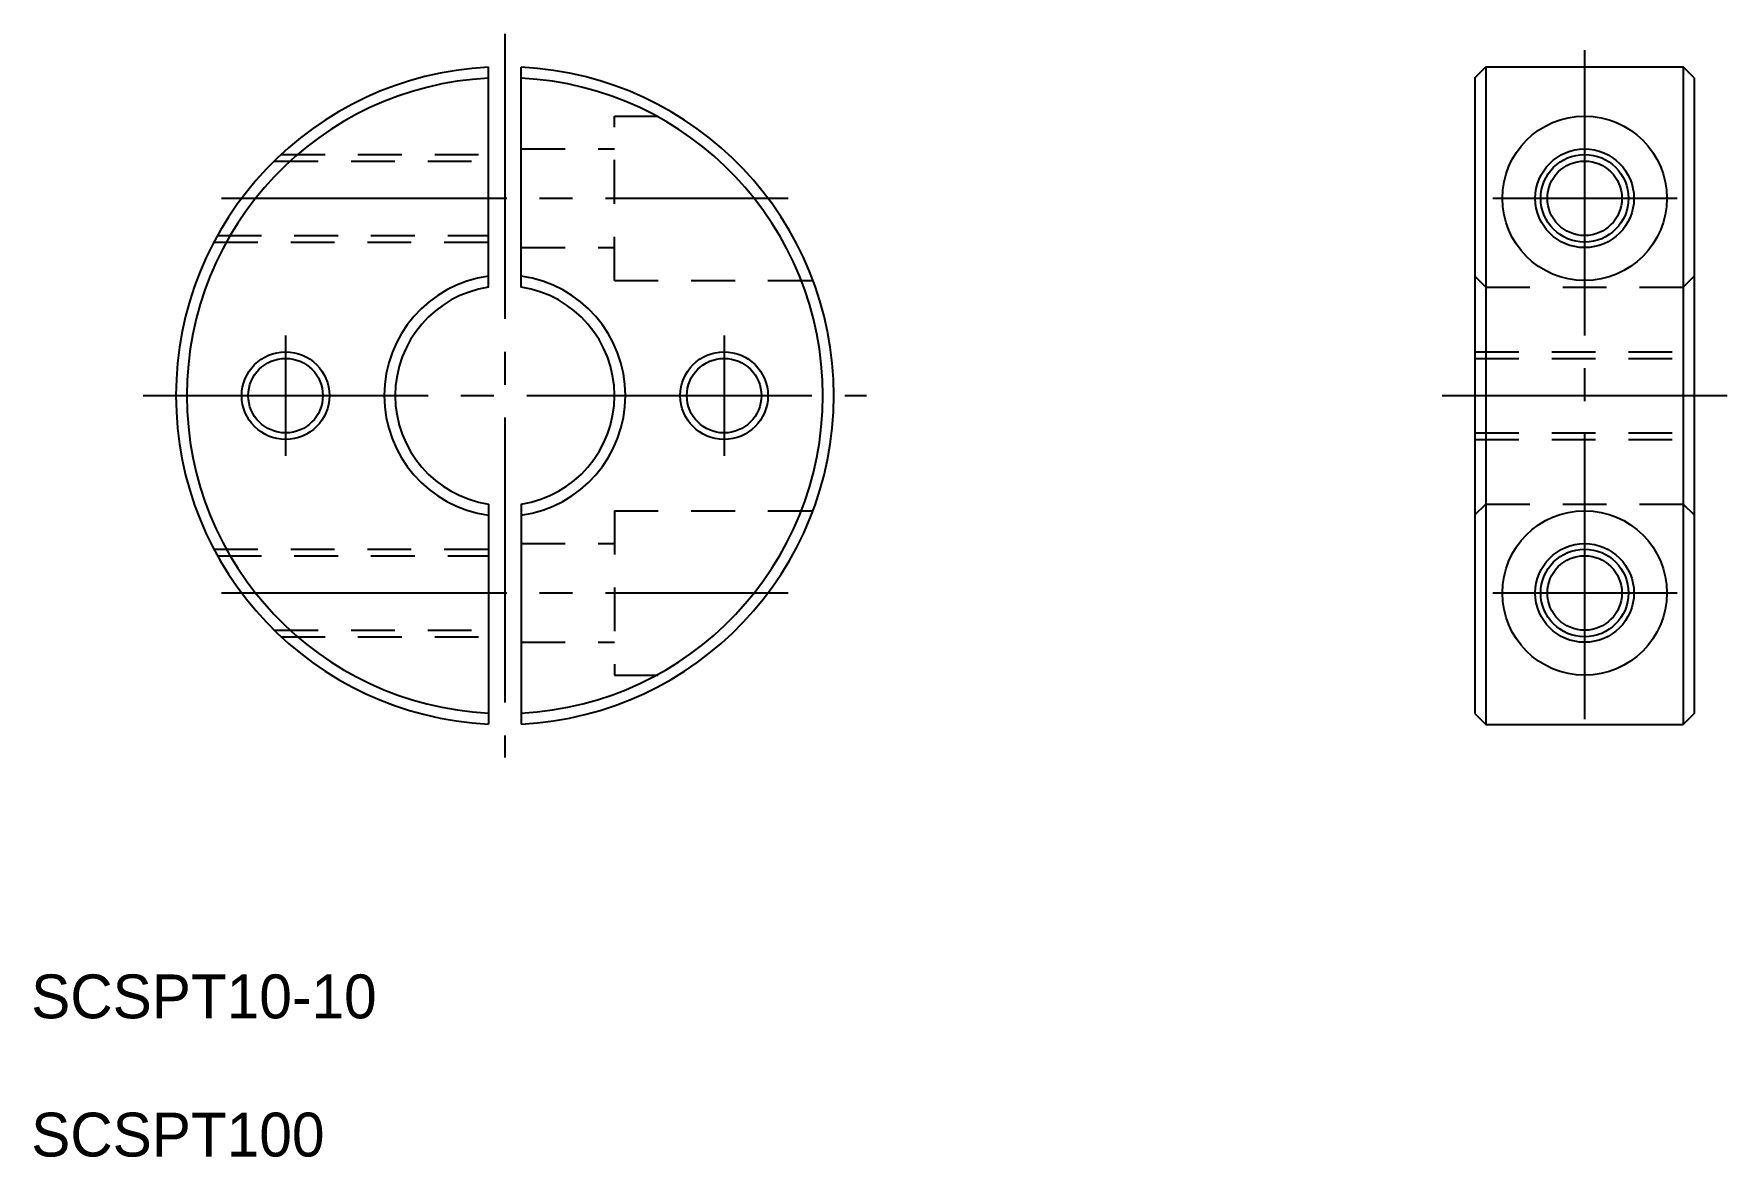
# Model space of a CAD drawing. Extents: x 98.1 to 175.3, y 124.9 to 176.1.
import ezdxf

# ---------------------------------------------------------------- set-up
doc = ezdxf.new("R2010")
doc.units = 0
doc.linetypes.add('CENTER', pattern=[17.5, 13, -1.5, 1.5, -1.5])
doc.linetypes.add('DASHED', pattern=[3.5, 2, -1.5])
doc.layers.get('0').update_dxf_attribs({"linetype": 'CONTINUOUS'})
doc.layers.add('CENTER', color=1, linetype='CENTER')

msp = doc.modelspace()

# ---------------------------------------------------------------- linework, layer by layer
at = {"color": 7, "linetype": 'CONTINUOUS'}
for p, q in [((118.843, 164.533), (118.843, 174.571)), ((120.343, 164.533), (120.343, 174.571)), ((163.838, 174.09), (164.338, 174.59)), ((164.338, 174.59), (164.338, 144.59)), ((164.338, 174.59), (173.338, 174.59)), ((173.338, 174.59), (173.338, 144.59)), ((173.838, 174.09), (173.338, 174.59)), ((163.838, 174.09), (163.838, 145.09)), ((173.838, 174.09), (173.838, 145.09)), ((118.843, 154.647), (118.843, 144.609)), ((120.343, 154.647), (120.343, 144.609)), ((163.838, 145.09), (164.338, 144.59)), ((164.338, 144.59), (173.338, 144.59)), ((173.838, 145.09), (173.338, 144.59))]:
    msp.add_line(p, q, dxfattribs=at)
at = {"color": 3, "linetype": 'DASHED'}
for p, q in [((124.593, 164.84), (124.593, 172.34)), ((124.593, 172.34), (127.495, 172.34)), ((120.343, 170.84), (124.593, 170.84)), ((109.08, 170.29), (118.843, 170.29)), ((109.395, 170.59), (118.843, 170.59)), ((106.489, 166.89), (118.843, 166.89)), ((106.326, 166.59), (118.843, 166.59)), ((120.343, 166.34), (124.593, 166.34)), ((124.593, 164.84), (133.644, 164.84)), ((163.838, 165.033), (164.338, 164.533)), ((164.338, 164.533), (173.338, 164.533)), ((173.338, 164.533), (173.838, 165.033)), ((163.838, 161.59), (173.838, 161.59)), ((163.838, 161.29), (173.838, 161.29)), ((163.838, 157.89), (173.838, 157.89)), ((163.838, 157.59), (173.838, 157.59)), ((163.838, 154.147), (164.338, 154.647)), ((164.338, 154.647), (173.338, 154.647)), ((173.338, 154.647), (173.838, 154.147)), ((124.593, 154.34), (133.644, 154.34)), ((124.593, 154.34), (124.593, 146.84)), ((106.326, 152.59), (118.843, 152.59)), ((106.489, 152.29), (118.843, 152.29)), ((120.343, 152.84), (124.593, 152.84)), ((109.08, 148.89), (118.843, 148.89)), ((109.395, 148.59), (118.843, 148.59)), ((120.343, 148.34), (124.593, 148.34)), ((124.593, 146.84), (127.495, 146.84))]:
    msp.add_line(p, q, dxfattribs=at)
for p, q in [((166.588, 144.59), (166.588, 144.59)), ((168.838, 144.59), (168.838, 144.59))]:
    msp.add_line(p, q)
for centre, radius in [((168.838, 168.59), 3.75), ((168.838, 168.59), 1.7), ((109.593, 159.59), 2), ((129.593, 159.59), 2), ((109.593, 159.59), 1.7), ((129.593, 159.59), 1.7), ((168.838, 150.59), 3.75), ((168.838, 150.59), 1.7)]:
    msp.add_circle(centre, radius)
at = {"color": 7, "linetype": 'CONTINUOUS'}
for centre in [(168.838, 168.59), (168.838, 150.59)]:
    msp.add_circle(centre, 2.25, dxfattribs=at)
at = {"color": 3, "linetype": 'CONTINUOUS'}
for centre in [(168.838, 168.59), (168.838, 150.59)]:
    msp.add_circle(centre, 2, dxfattribs=at)
at = {"color": 7, "linetype": 'CONTINUOUS'}
for radius, start, end in [(15, 92.86598, 267.13403), (15, 272.86599, 87.13401), (14.5, 92.9649, 267.0351), (14.5, 272.9649, 87.0351), (5.5, 97.83748, 262.16252), (5, 98.62693, 261.37306), (5.5, 277.83748, 82.16252), (5, 278.62693, 81.37307)]:
    msp.add_arc((119.593, 159.59), radius, start, end, dxfattribs=at)
at = {"layer": 'CENTER', "color": 1, "linetype": 'CENTER'}
for p, q in [((119.593, 176.09), (119.593, 143.09)), ((168.838, 175.34), (168.838, 143.84)), ((106.678, 168.59), (132.508, 168.59)), ((164.65, 168.59), (173.059, 168.59)), ((109.593, 162.334), (109.593, 156.846)), ((129.593, 162.334), (129.593, 156.846)), ((103.093, 159.59), (136.093, 159.59)), ((162.338, 159.59), (175.338, 159.59)), ((106.678, 150.59), (132.508, 150.59)), ((164.65, 150.59), (173.059, 150.59))]:
    msp.add_line(p, q, dxfattribs=at)

# ---------------------------------------------------------------- texts
for s, p in [('SCSPT10-10', (97.992, 131.19)), ('SCSPT100', (97.992, 124.887))]:
    msp.add_text(s, height=2).set_placement(p)

doc.saveas('drawing.dxf')
